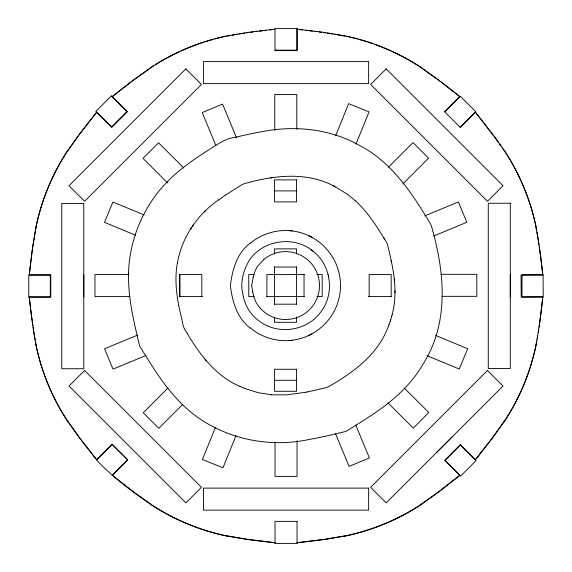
<?xml version="1.0" encoding="UTF-8"?>
<svg xmlns="http://www.w3.org/2000/svg" width="572" height="572" viewBox="0 0 572 572"><rect width="100%" height="100%" fill="white"/><g stroke="black" fill="none" stroke-linecap="round" stroke-linejoin="round"><path stroke-width="0.86" d="M83.784 296.889L83.784 274.86M510.31 296.889L510.31 274.86M355.491 200.836C367.775 212.119 376.748 226.362 385.406 240.476A16.602 16.602 0 0 1 388.031 246.825C393.472 268.876 398.212 292.263 392.135 314.707M29.251 275.111L30.001 268.554M542.807 297.14L540.955 312.977M30.066 267.953L31.732 254.261M541.169 311.189L542.799 296.889L522 296.889L522.007 274.86L542.799 274.86L540.733 256.992M541.148 311.44L540.511 316.545M540.926 313.227L539.56 323.666M540.476 316.795L539.046 327.22M31.81 253.668L32.289 250.107M32.375 249.514L35.128 232.389M539.26 325.697L538.216 332.539M251.666 285.607L253.181 277.177M538.731 329.25L537.566 336.329M177.37 263.242C174.767 277.313 176.105 291.77 178.793 305.727M537.251 338.095L537.623 336.079M536.929 339.861L537.308 337.845M177.363 263.242C181.746 237.573 197.276 214.536 218.661 199.864M35.242 231.803L35.693 229.451M536.593 341.62L536.979 339.604M35.757 228.621L32.497 248.084L29.258 274.86L50.293 274.86L50.293 296.889L29.258 296.889L29.858 302.259M536.65 341.37L535.892 345.138M35.807 228.864L36.165 227.113M253.181 277.198L253.703 275.139M391.691 316.387L392.127 314.707M391.684 316.387L390.705 319.734M253.703 275.161L255.033 271.185A26.784 26.784 0 0 1 258.022 265.708L263.842 259.538M390.168 321.392L390.705 319.734M390.168 321.392L389.01 324.689M388.381 326.319L389.003 324.689M388.374 326.319C378.6 353.475 354.654 371.55 330.587 385.514A16.588 16.588 0 0 1 324.238 388.145L307.314 391.942M215.501 427.248L202.417 459.488L222.944 467.817L236.029 435.578M335.578 135.864L348.663 103.632L369.054 111.905L355.977 144.144M190.383 229.279L191.305 227.813M67.618 150.922L68.611 149.428M504.44 420.828L493.078 436.958L475.389 459.652L460.338 444.608L444.759 460.181L459.809 475.232L437.108 492.928L420.978 504.282M68.576 149.635L78.979 134.792L96.675 112.098L111.897 127.32L127.477 111.74L112.248 96.518L134.949 78.829L151.079 67.467M503.482 422.608L492.027 438.674L475.382 459.895M69.577 148.148L76.82 137.895M192.256 226.362L193.236 224.939M77.17 137.409L89.947 120.792M90.319 120.32L96.675 112.348M112.255 475.475L127.706 459.774L112.019 444.337L96.568 460.038C112.284 476.741 130.702 490.59 149.542 503.574M388.438 167.196L413.041 142.592L428.607 158.158L402.745 184.02M167.825 388.166L143.229 412.769L158.787 428.335L182.761 404.361M99.778 456.799L96.675 459.895L80.03 438.674L68.576 422.608M444.759 111.819L460.338 96.239L475.904 111.805L460.324 127.384L444.587 111.747L459.809 96.518L437.108 78.829L420.978 67.467M460.16 127.32L475.389 112.098L494.887 137.409M436.829 452.252L452.402 436.672M204.29 211.905L205.512 210.725M250.243 243.143C236.915 253.081 232.239 269.834 230.409 285.585C232.239 301.337 236.922 318.089 250.243 328.028M112.255 96.775L114.5 94.973M459.802 475.475L438.581 492.12L422.515 503.574M115.065 94.523L117.41 92.657M117.875 92.278L120.227 90.412M120.692 90.04L123.044 88.181M123.516 87.809L130.616 82.296M131.088 81.939L149.542 68.676M218.654 199.864L225.718 194.945M225.711 194.945L240.369 185.657A16.581 16.581 0 0 1 246.725 183.026C275.754 175.003 308.415 171.636 335.743 187.037M424.596 215.951L458.394 201.952L466.823 222.286L433.855 235.943M137.537 335.135L104.576 348.784L112.999 369.126L145.96 355.469M227.012 36.265L228.771 35.907M345.045 535.985L325.604 539.36L297.047 542.899M228.779 35.607L248.241 32.339L275.01 29.108M343.279 536.15L323.816 539.41L297.047 542.642M229.358 35.786L230.53 35.557M305.62 392.278L307.314 391.942M305.62 392.278L286.965 394.823L271.65 394.809M232.289 35.221L234.055 34.899M235.821 34.585L237.587 34.277M239.361 33.984L241.127 33.698M270.427 177.992L272.122 177.72M242.9 33.419L244.68 33.147M246.453 32.89L248.234 32.633M250.607 32.304L252.981 31.982M255.355 31.674L257.143 31.446M259.516 31.153L262.498 30.788M264.285 30.573L266.073 30.366M269.648 29.958L271.95 29.694M275.018 50.143L297.047 50.143L297.047 29.108L323.816 32.339L343.279 35.607M274.488 190.898L296.496 190.898M274.453 267.031L296.496 267.031M441.126 274.317L476.805 274.317L476.805 296.332L442.013 296.332M128.872 274.574L94.973 274.574L94.973 296.589L129.765 296.589M254.068 274.574L248.756 274.574L248.756 296.603L254.068 296.603M304.597 274.567L266.888 274.596L266.888 296.625M316.881 274.574L322.2 274.567L322.2 296.603L316.881 296.603M179.494 296.582L202.552 296.582M266.459 296.603L304.597 296.575M368.404 296.582L391.462 296.582M274.453 304.19L296.496 304.19M274.488 380.28L296.496 380.28M271.657 394.809L258.043 392.649L244.752 388.481M275.01 542.642L248.241 539.41L228.779 536.15M300.107 29.694L302.409 29.958M275.01 542.899L246.453 539.36L227.012 535.985M305.984 30.366L307.772 30.573M309.559 30.788L312.541 31.153M314.915 31.446L316.702 31.674M319.076 31.982L321.45 32.304M323.823 32.633L325.604 32.89M327.377 33.147L329.157 33.419M330.931 33.698L332.697 33.984M334.47 34.277L336.236 34.585M338.002 34.899L339.768 35.221M340.354 35.335L342.7 35.786M343.286 35.907L345.045 36.265M244.752 388.481L239.925 386.429M435.542 335.385L467.681 348.705L459.259 369.04L427.12 355.727M144.223 214.993L112.906 202.023L104.483 222.358L135.257 235.106M239.933 386.429C216.259 376.34 200.143 355.155 187.373 333.662M332.611 185.478L334.184 186.243M335.735 187.037L347.54 194.337M151.079 504.282L134.949 492.921L112.248 475.232L127.649 459.831L112.076 444.258L96.675 459.652L78.979 436.958L67.618 420.828M422.515 68.676L440.969 81.939M311.382 249.935C292.642 235.621 263.149 240.362 249.707 259.681C243.543 269.641 239.947 282.275 242.821 293.844C244.523 304.733 250.307 314.986 259.516 321.235C278.278 335.478 307.729 330.923 321.128 311.49C335.406 292.771 330.766 263.313 311.382 249.935L313.57 251.63M347.533 194.337L355.491 200.836M441.441 82.296L454.182 92.278M454.647 92.657L456.992 94.523M457.557 94.973L459.802 96.775M260.71 308.737L263.842 311.661A33.962 33.962 0 0 0 310.274 308.866A33.962 33.962 0 0 0 310.274 262.312A33.962 33.962 0 0 0 263.806 259.488M183.805 168.011L158.544 142.807L143 158.387L167.625 182.961M404.189 387.952L428.814 412.526L413.27 428.106L388.009 402.902M260.71 308.758L258.022 305.469A26.784 26.784 0 0 1 255.033 299.993L253.703 296.039M204.99 359.173L206.084 360.489M475.382 112.348L483.969 123.144M484.341 123.616L493.107 135.006M494.144 136.236L501.472 146.668M495.238 137.895L498.391 142.256M499.399 143.515L503.482 149.635M502.445 147.941L504.44 150.929M187.38 333.662L185.55 330.702A16.581 16.581 0 0 1 182.926 324.345L178.793 305.727M383.583 237.509L384.491 238.989M355.755 424.996L369.412 457.957L349.07 466.387L335.421 433.419M236.572 137.923L222.579 104.133L202.245 112.555L215.894 145.524M253.703 296.06L252.738 291.927M328.135 274.624L328.743 277.327M391.134 260.367L391.491 262.062M535.892 227.113L536.128 228.285M36.165 345.138L35.407 341.37M536.3 228.621L537.566 235.914M536.25 228.864L536.593 230.623M35.464 341.62L34.749 337.845M252.738 291.949L251.666 285.592M35.128 339.861L34.434 336.079M536.979 232.146L539.003 244.773M34.492 336.329L33.012 327.22M34.184 334.563L30.909 311.44M537.923 237.444L540.704 257.236M32.797 325.697L31.353 315.015M539.31 246.31L541.362 262.591M31.324 314.757L30.695 309.659M541.434 263.184L542.807 275.111M30.48 307.872L30.888 311.189M30.673 309.402L29.866 302.509M30.466 307.614L29.251 297.14M394.258 279.007L394.43 280.709M394.995 290.905L394.995 292.599M391.184 296.603L391.184 274.574L369.154 274.574L369.162 296.603M304.039 274.596L304.039 296.625M297.04 440.697L297.04 476.383L275.032 476.383L275.032 442.485M296.789 129.329L296.789 94.537L274.774 94.537L274.774 130.216M296.496 254.032L296.496 248.87L274.453 248.87L274.453 254.19M296.496 266.867L296.496 304.304M296.496 316.988L296.496 322.301L274.453 322.301L274.453 316.988M274.488 266.867L274.488 304.304M201.809 296.603L201.809 274.574L179.772 274.574L179.772 296.582M179.78 274.574L179.78 296.603M292.385 340.297A55.691 55.691 0 0 1 250.314 327.949M250.314 243.222A55.699 55.699 0 0 1 292.385 230.873M288.939 230.63A55.57 55.57 0 0 1 312.026 237.323M308.909 235.814A54.991 54.991 0 0 1 308.909 335.356M312.026 333.855A55.57 55.57 0 0 1 288.939 340.547M536.043 345.173A220.191 220.191 0 0 1 503.582 422.679M226.984 536.143A220.191 220.191 0 0 1 149.471 503.682M68.476 422.679A220.184 220.184 0 0 1 36.015 345.173M149.471 68.569A220.191 220.191 0 0 1 150.472 67.911M150.972 67.582A220.191 220.191 0 0 1 153.982 65.637M155.505 64.686A220.191 220.191 0 0 1 159.602 62.198M160.117 61.898A220.191 220.191 0 0 1 172.222 55.284M172.751 55.012A220.191 220.191 0 0 1 179.243 51.873M180.888 51.122A220.191 220.191 0 0 1 184.184 49.664M184.735 49.428A220.191 220.191 0 0 1 194.208 45.61M194.773 45.402A220.191 220.191 0 0 1 195.896 44.981M196.461 44.773A220.191 220.191 0 0 1 197.59 44.366M198.155 44.166A220.191 220.191 0 0 1 200.429 43.379M200.994 43.186A220.191 220.191 0 0 1 202.13 42.8M202.702 42.614A220.191 220.191 0 0 1 203.839 42.242M204.983 41.87A220.191 220.191 0 0 1 206.127 41.513M206.699 41.334A220.191 220.191 0 0 1 207.85 40.984M208.422 40.812A220.191 220.191 0 0 1 209.574 40.469M210.146 40.297A220.191 220.191 0 0 1 213.027 39.482M214.765 39.01A220.191 220.191 0 0 1 215.923 38.703M216.502 38.553A220.191 220.191 0 0 1 218.239 38.109M218.819 37.966A220.191 220.191 0 0 1 219.984 37.681M221.729 37.266A220.191 220.191 0 0 1 222.894 37.001M224.06 36.737A220.191 220.191 0 0 1 225.225 36.479M422.586 503.682A220.184 220.184 0 0 1 345.073 536.143M36.015 227.077A220.184 220.184 0 0 1 48.162 187.595M48.391 187.044A220.184 220.184 0 0 1 49.335 184.827M49.571 184.277A220.184 220.184 0 0 1 68.476 149.571M503.582 149.571A220.191 220.191 0 0 1 513.799 166.473M514.085 166.995A220.191 220.191 0 0 1 536.043 227.077M346.832 36.479A220.184 220.184 0 0 1 347.998 36.737M349.163 37.001A220.184 220.184 0 0 1 350.329 37.266M352.073 37.681A220.184 220.184 0 0 1 353.239 37.966M353.818 38.109A220.184 220.184 0 0 1 355.555 38.553M356.134 38.703A220.184 220.184 0 0 1 357.293 39.01M359.03 39.482A220.184 220.184 0 0 1 361.912 40.297M362.484 40.469A220.184 220.184 0 0 1 363.635 40.812M364.207 40.984A220.184 220.184 0 0 1 365.358 41.334M365.93 41.513A220.184 220.184 0 0 1 367.074 41.87M368.218 42.242A220.184 220.184 0 0 1 369.355 42.614M369.927 42.8A220.184 220.184 0 0 1 371.064 43.186M371.628 43.379A220.184 220.184 0 0 1 372.765 43.772M374.467 44.366A220.184 220.184 0 0 1 375.597 44.773M376.161 44.981A220.184 220.184 0 0 1 377.284 45.402M377.849 45.61A220.184 220.184 0 0 1 391.169 51.122M392.814 51.873A220.184 220.184 0 0 1 399.299 55.012M399.835 55.284A220.184 220.184 0 0 1 409.867 60.689M410.389 60.989A220.184 220.184 0 0 1 412.97 62.505M413.484 62.813A220.184 220.184 0 0 1 417.567 65.315M418.075 65.637A220.184 220.184 0 0 1 421.085 67.582M421.585 67.911A220.184 220.184 0 0 1 422.586 68.569M228.757 536.271A220.199 220.199 0 0 1 150.994 504.418M67.489 420.913A220.177 220.177 0 0 1 35.636 343.15M35.636 228.6A220.17 220.17 0 0 1 67.489 150.836M150.994 67.339A220.206 220.206 0 0 1 228.75 35.485M343.3 35.485A220.184 220.184 0 0 1 421.063 67.339M504.568 150.836A220.184 220.184 0 0 1 536.422 228.6M536.422 343.15A220.177 220.177 0 0 1 504.568 420.913M421.063 504.418A220.177 220.177 0 0 1 343.307 536.271M128.543 273.094C127.949 297.848 133.898 322.1 139.647 345.988C152.059 366.273 164.557 386.879 181.589 403.696C214.493 436.665 264.364 449.206 309.488 439.396C321.729 437.251 333.812 434.334 345.888 431.417C356.485 424.939 367.088 418.461 377.255 411.318C396.067 398.312 413.163 382.16 424.331 362.005C448.748 322.129 444.637 273.166 432.475 230.03A22.787 22.787 0 0 0 428.707 220.921C411.111 191.634 390.84 161.733 359.716 145.517C330.065 128.793 294.551 125.082 261.468 131.774C252.502 133.347 243.622 135.335 234.77 137.43C224.596 138.574 216.638 145.138 208.122 150.25C193.636 159.466 179.465 169.426 167.374 181.703C143.601 205.848 129.465 239.232 128.543 273.094M111.368 95.91L95.803 111.476L111.383 127.055L126.948 111.49L111.368 95.91M185.879 68.89L69.033 185.721L84.599 201.287L201.444 84.456L185.879 68.89M84.599 370.47L69.033 386.036L185.871 502.867L201.437 487.301L84.599 370.47M386.186 68.883L370.62 84.449L487.458 201.28L503.024 185.714L386.186 68.883M487.458 370.463L370.62 487.301L386.179 502.867L503.024 386.028L487.458 370.463M460.51 445.023L444.944 460.589L460.524 476.169L476.083 460.603L460.51 445.023M543.057 274.917L521.028 275.111L521.214 297.118L543.243 296.932L543.057 274.917M297.025 28.6L275.01 28.6L275.01 50.629L297.025 50.629L297.025 28.6M368.647 61.619L203.41 61.619L203.41 83.634L368.647 83.634L368.647 61.619M296.496 179.88L274.467 179.88L274.488 201.916L296.496 201.916L296.496 179.88M510.288 203.26L488.281 203.26L488.281 368.49L510.288 368.49L510.288 203.26M83.784 203.51L61.769 203.51L61.769 368.74L83.784 368.74L83.784 203.51M50.786 275.125L28.757 275.125L28.757 297.14L50.786 297.14L50.786 275.125M296.496 369.262L274.467 369.262L274.488 391.291L296.496 391.291L296.496 369.262M368.647 488.123L203.417 488.123L203.417 510.131L368.647 510.131L368.647 488.123M297.047 521.371L275.01 521.371L275.032 543.4L297.047 543.4L297.047 521.371"/></g></svg>
